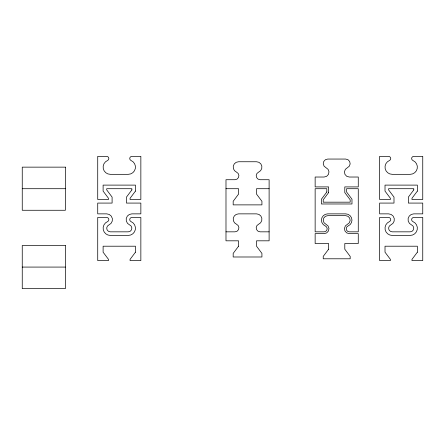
<?xml version="1.0" encoding="UTF-8"?>
<svg xmlns="http://www.w3.org/2000/svg" width="445" height="445" viewBox="0 0 445 445"><rect width="100%" height="100%" fill="white"/><g stroke="black" fill="none" stroke-linecap="round" stroke-linejoin="round"><path stroke-width="0.67" d="M22.25 188.708L65.376 188.708M225.988 188.708L238.565 188.708L238.565 194.098L233.174 201.285L233.174 204.878L261.927 204.878L261.927 201.285L256.537 194.098L256.537 188.708L269.114 188.708M225.988 231.834L234.971 231.834A3.955 3.955 0 0 0 236.495 224.23A5.39 5.39 0 0 1 238.565 213.861L256.537 213.861A5.39 5.39 0 0 1 258.612 224.23A3.955 3.955 0 0 0 260.13 231.834L269.114 231.834M22.25 267.078L65.376 267.078M131.865 189.904L126.475 197.09L126.475 203.081L140.854 203.081L140.854 213.861L131.865 213.861A5.752 5.752 0 0 0 129.656 224.92A3.593 3.593 0 0 1 128.271 231.834L110.304 231.834A3.593 3.593 0 0 1 108.919 224.92A5.752 5.752 0 0 0 106.711 213.861L97.722 213.861L97.722 203.081L112.101 203.081L112.101 197.09L106.711 189.904L106.711 188.708L131.865 188.708L131.865 189.904M135.458 191.1L130.068 198.292L130.068 199.488L140.854 199.488L140.854 156.362L131.865 156.362A2.158 2.158 0 0 0 131.036 160.506A7.187 7.187 0 0 1 128.271 174.329L110.304 174.329A7.187 7.187 0 0 1 107.54 160.506A2.158 2.158 0 0 0 106.711 156.362L97.722 156.362L97.722 199.488L108.508 199.488L108.508 198.292L103.112 191.1L103.112 185.109L135.458 185.109L135.458 191.1M135.458 252.198L130.068 259.385L130.068 260.586L140.854 260.586L140.854 217.455L131.865 217.455A2.158 2.158 0 0 0 131.036 221.604A7.187 7.187 0 0 1 128.271 235.427L110.304 235.427A7.187 7.187 0 0 1 107.54 221.604A2.158 2.158 0 0 0 106.711 217.455L97.722 217.455L97.722 260.586L108.508 260.586L108.508 259.385L103.112 252.198L103.112 246.207L135.458 246.207L135.458 252.198M238.565 246.207L233.174 253.4L233.174 256.993L261.927 256.993L261.927 253.4L256.537 246.207L256.537 240.817L269.114 240.817L269.114 179.719L260.13 179.719A3.955 3.955 0 0 1 258.612 172.12A5.39 5.39 0 0 0 256.537 161.752L238.565 161.752A5.39 5.39 0 0 0 236.495 172.12A3.955 3.955 0 0 1 234.971 179.719L225.988 179.719L225.988 240.817L238.565 240.817L238.565 246.207M326.819 192.001L321.429 199.188L321.429 203.982L351.978 203.982L351.978 199.188L346.588 192.001L346.588 188.708L358.27 188.708L358.27 231.834L349.286 231.834A3.054 3.054 0 0 1 348.107 225.96A6.291 6.291 0 0 0 345.693 213.861L327.72 213.861A6.291 6.291 0 0 0 325.301 225.96A3.054 3.054 0 0 1 324.127 231.834L315.143 231.834L315.143 188.708L326.819 188.708L326.819 192.001M328.621 192.602L323.226 199.788L323.226 202.18L350.182 202.18L350.182 199.788L344.792 192.602L344.792 186.911L358.27 186.911L358.27 177.027L349.286 177.027A4.851 4.851 0 0 1 347.417 167.693A4.495 4.495 0 0 0 345.693 159.054L327.72 159.054A4.495 4.495 0 0 0 325.99 167.693A4.851 4.851 0 0 1 324.127 177.027L315.143 177.027L315.143 186.911L328.621 186.911L328.621 192.602M328.621 249.206L323.226 256.392L323.226 258.79L350.182 258.79L350.182 256.392L344.792 249.206L344.792 243.515L358.27 243.515L358.27 233.631L349.286 233.631A4.851 4.851 0 0 1 347.417 224.302A4.495 4.495 0 0 0 345.693 215.658L327.72 215.658A4.495 4.495 0 0 0 325.99 224.302A4.851 4.851 0 0 1 324.127 233.631L315.143 233.631L315.143 243.515L328.621 243.515L328.621 249.206M413.767 189.904L408.377 197.09L408.377 203.081L422.75 203.081L422.75 213.861L413.767 213.861A5.752 5.752 0 0 0 411.553 224.92A3.593 3.593 0 0 1 410.173 231.834L392.201 231.834A3.593 3.593 0 0 1 390.821 224.92A5.752 5.752 0 0 0 388.607 213.861L379.624 213.861L379.624 203.081L393.997 203.081L393.997 197.09L388.607 189.904L388.607 188.708L413.767 188.708L413.767 189.904M417.36 191.1L411.97 198.292L411.97 199.488L422.75 199.488L422.75 156.362L413.767 156.362A2.158 2.158 0 0 0 412.938 160.506A7.187 7.187 0 0 1 410.173 174.329L392.201 174.329A7.187 7.187 0 0 1 389.436 160.506A2.158 2.158 0 0 0 388.607 156.362L379.624 156.362L379.624 199.488L390.404 199.488L390.404 198.292L385.014 191.1L385.014 185.109L417.36 185.109L417.36 191.1M417.36 252.198L411.97 259.385L411.97 260.586L422.75 260.586L422.75 217.455L413.767 217.455A2.158 2.158 0 0 0 412.938 221.604A7.187 7.187 0 0 1 410.173 235.427L392.201 235.427A7.187 7.187 0 0 1 389.436 221.604A2.158 2.158 0 0 0 388.607 217.455L379.624 217.455L379.624 260.586L390.404 260.586L390.404 259.385L385.014 252.198L385.014 246.207L417.36 246.207L417.36 252.198M65.376 167.142L22.25 167.142L22.25 210.268L65.376 210.268L65.376 167.142M65.376 245.512L22.25 245.512L22.25 288.638L65.376 288.638L65.376 245.512"/></g></svg>
